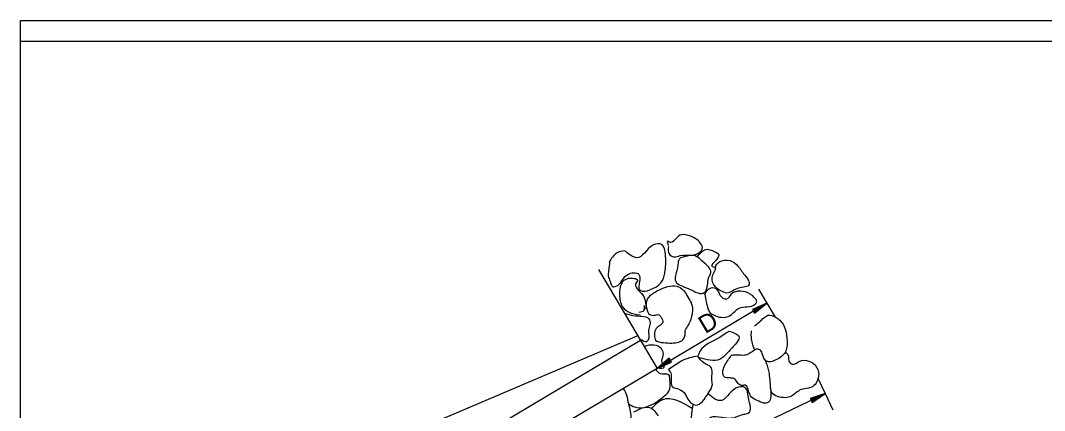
# Model space of a CAD drawing. Extents: x 0 to 565, y 0 to 265.
# Drawn here: x 0 to 124.6, y 217.6 to 265 of the extents above; entities that cross this region are included whole.
import ezdxf

# ---------------------------------------------------------------- set-up
doc = ezdxf.new("R2010")
doc.units = 0
doc.layers.add('D_Details', color=7, linetype='Continuous')
doc.layers.add('Default', color=7, linetype='Continuous')

msp = doc.modelspace()

# ---------------------------------------------------------------- linework, layer by layer
at = {"layer": 'D_Details'}
for p, q in [((70.36, 234.7), (77.49, 222.7)), ((89.83, 232.32), (90.83, 230.62)), ((90.83, 230.62), (77.49, 222.7)), ((90.83, 230.62), (89.08, 229.87)), ((89.36, 229.4), (90.83, 230.62)), ((90.83, 230.62), (91.84, 228.93)), ((89.08, 229.87), (89.36, 229.4)), ((89.15, 229.75), (90.43, 230.38)), ((89.19, 229.69), (89.8, 229.99)), ((89.8, 229.99), (89.26, 229.58)), ((90.43, 230.38), (89.29, 229.52)), ((46.66, 214.59), (75.08, 226.64)), ((75.48, 226.09), (47.11, 209.25)), ((78.96, 223.92), (77.49, 222.7)), ((77.49, 222.7), (79.24, 223.46)), ((77.89, 222.94), (79.03, 223.8)), ((79.17, 223.57), (77.89, 222.94)), ((78.52, 223.33), (79.06, 223.75)), ((79.13, 223.63), (78.52, 223.33)), ((79.24, 223.46), (78.96, 223.92)), ((77.49, 222.7), (51, 206.98)), ((96.99, 221.6), (97.93, 219.63)), ((51.34, 197.42), (97.93, 219.63)), ((97.93, 219.63), (96.12, 219.03)), ((96.17, 218.91), (97.5, 219.42)), ((97.5, 219.42), (96.29, 218.67)), ((96.35, 218.55), (97.93, 219.63)), ((97.93, 219.63), (98.87, 217.66)), ((96.12, 219.03), (96.35, 218.55)), ((96.2, 218.85), (96.84, 219.09)), ((96.84, 219.09), (96.26, 218.73))]:
    msp.add_line(p, q, dxfattribs=at)
for points in [[(78.87, 237.52), (78.95, 236.63), (79.51, 236.24), (80.31, 236.41), (81.72, 236.46), (82.74, 236.88), (82.99, 237.22), (82.78, 237.9), (82.14, 238.5), (81.16, 238.88), (80.27, 238.88), (78.95, 238.07), (78.78, 238.16), (78.83, 237.65)], [(71.71, 235.69), (71.59, 234.57), (71.55, 233.9), (71.76, 233.31), (72.09, 232.63), (72.74, 232.82), (73.91, 234.13), (75.26, 234.13), (75.3, 232.31), (77.69, 232.84), (78.11, 233.34), (78.47, 234.62), (78.5, 236.54), (78.09, 237.73), (76.98, 237.68), (74.98, 236.15), (74.5, 236.31), (73.64, 236.93)], [(73.58, 236.98), (72.56, 236.72), (71.64, 235.59)], [(84.27, 236.97), (83.59, 237.14), (82.35, 236.29)], [(84.27, 236.97), (84.99, 236.54), (84.65, 235.82), (84.14, 235.14), (84.61, 234.97)], [(80.35, 236.13), (82.33, 236.28), (82.93, 235.78), (83.52, 235.25), (84.03, 234.33), (83.83, 233.89), (83.46, 232.19), (83.29, 231.95), (81.34, 232.38), (79.76, 233.25), (80.06, 235.56), (80.08, 235.78), (80.35, 236.13)], [(84.61, 234.71), (84.18, 233.44), (84.44, 232.8), (85.25, 232.12), (85.97, 231.86), (87.41, 232.46), (88.69, 232.88), (88.56, 233.48), (88.01, 234.2), (87.16, 235.31), (86.01, 235.86), (85.37, 235.78), (84.65, 235.18), (84.61, 234.71)], [(75.41, 229.15), (74.04, 229.53), (73.28, 230.22), (73.04, 230.86), (72.96, 231.64), (73.03, 232.56), (73.35, 233.29), (74.01, 233.65), (74.7, 233.64), (75.12, 233.43), (74.87, 232.97), (75.24, 232.17), (75.88, 231.42), (76.1, 229.91)], [(76.95, 231.77), (78.3, 232.49), (80.3, 232.52), (81.12, 231.61)], [(83.28, 231.69), (83.74, 232.31), (84.44, 232.51), (84.94, 232.01), (85.5, 231.25), (85.98, 231.17), (86.55, 231.78)], [(89.55, 231.06), (89.52, 231.1), (87.32, 232.08), (86.77, 231.91), (86.55, 231.78)], [(76.95, 231.77), (76.58, 231.47), (76.22, 230.95), (76.22, 229.95), (76.59, 229.25), (77.14, 229.15), (77.69, 229.21), (77.98, 228.91), (78.2, 228.31), (77.75, 227.86), (77.37, 227.53), (77.17, 226.85), (77.17, 226.73)], [(80.9, 227.31), (81.62, 228.67), (81.83, 230.04), (81.11, 231.62)], [(83.28, 231.69), (83.45, 230.8), (83.71, 229.9), (83.93, 229.43)], [(83.93, 229.43), (85.28, 228.91), (86.39, 229.14), (87.47, 230.02), (89.41, 230.5), (89.61, 230.85), (89.55, 231.06)], [(73.64, 229.35), (74.87, 229.1), (76.57, 228.59), (76.61, 227.99), (76.44, 227.35), (76.49, 226.63), (76.19, 225.91), (75.59, 226.16)], [(75.28, 229.53), (75.89, 229.74), (75.96, 230.35)], [(89.34, 227.84), (90.48, 228.83), (90.95, 229.15), (91.99, 228.87), (92.41, 228.57), (93.09, 227.46), (93.3, 225.98), (93.25, 225.09), (92.98, 224.51), (92.47, 224.02), (91.76, 223.65), (91.18, 223.49), (90.74, 223.6), (90.33, 224.37), (90.06, 224.89), (89.67, 225.03), (89.2, 224.84), (88.56, 224.42), (87.94, 224.28), (86.95, 224.32), (86.52, 224.26)], [(77.17, 226.73), (77.3, 226.14), (78.26, 225.83), (79.29, 225.77), (80.74, 226.31), (80.9, 227.31)], [(86.23, 227.23), (84.96, 226.37), (82.74, 224.83), (82.45, 224.17)], [(86.23, 227.23), (87.45, 226.59), (86.38, 224.95), (85.09, 223.79), (82.64, 223.96)], [(88.94, 227.28), (88.94, 226.24), (89.36, 224.92)], [(75.98, 225.4), (77.08, 225.57), (78.06, 225.01), (78.19, 224.25), (78.06, 223.4), (78.32, 222.8), (77.51, 222.72)], [(93.09, 224.67), (93.31, 224.48), (93.48, 223.97), (93.63, 223.4), (94.12, 223.22), (94.78, 223.54), (95.96, 223.59), (96.71, 223.11), (97.16, 221.94), (97.01, 221.27), (96.58, 220.6), (95.67, 220.24), (94.83, 220.03), (94.25, 219.61), (93.68, 219.24), (92.84, 219.14), (91.36, 219.93), (91.28, 220.28)], [(78.89, 222.54), (79.16, 222.11), (79.2, 221.37), (79.32, 220.5), (80.14, 220.17), (80.91, 219.56), (81.35, 218.77), (82.16, 218.24), (83.74, 219.71), (84.21, 220.73), (84.15, 221.41), (84.04, 222.84), (83.21, 223.34), (82.45, 224.17)], [(82.45, 224.17), (81.43, 223.97), (78.89, 222.54)], [(90.57, 223.85), (90.76, 223.36), (91.11, 222.08), (91.21, 221), (91.32, 219.97), (91.29, 219.05), (90.93, 218.5), (90.27, 218.53), (89.5, 218.88), (88.86, 219.34), (88.19, 220.64), (87.8, 220.61), (87.35, 220.86), (86.93, 221.4), (86.36, 221.53), (85.63, 221.7), (85.48, 222.24), (85.7, 222.99), (86.52, 224.26)], [(74.02, 218.38), (74.74, 218), (77.04, 218.38), (78.23, 219.23), (78.91, 219.91), (79.04, 221.31), (78.91, 221.91), (77.89, 222.04), (77.34, 222.59)], [(73.31, 220.32), (73.67, 219.7), (73.92, 218.64)], [(81.82, 218.31), (81.69, 217.19), (81.66, 216.52), (81.86, 215.93), (82.19, 215.24), (82.85, 215.43), (84.01, 216.75), (85.36, 216.75), (86.89, 216.73), (87.77, 217.06), (88.31, 217.17), (88.58, 217.24), (88.6, 219.16), (88.2, 220.35), (87.08, 220.29), (85.08, 218.77), (84.6, 218.93), (83.74, 219.55)], [(73.92, 218.64), (74.28, 216.76), (74.15, 215.74)], [(74.67, 217.4), (76.57, 217.95), (77.63, 216.94)], [(76.83, 217.87), (78.19, 218.93), (81.76, 217.87)]]:
    msp.add_spline(points, degree=3, dxfattribs=at)
at = {"layer": 'Default'}
for points in [[(0, 265), (326.25, 265), (326.25, 255), (390, 255), (390, 37.5), (315, 37.5), (315, 0), (0, 0)], [(0, 262.5), (326.25, 262.5), (326.25, 252.5), (390, 252.5), (390, 40), (315, 40), (315, 2.5), (0, 2.5)]]:
    msp.add_lwpolyline(points, close=True, dxfattribs=at)

# ---------------------------------------------------------------- texts
at = {"layer": 'D_Details'}
msp.add_text('D', height=2.16, rotation=30.6973, dxfattribs=at).set_placement((83.34, 226.85))

doc.saveas('drawing.dxf')
